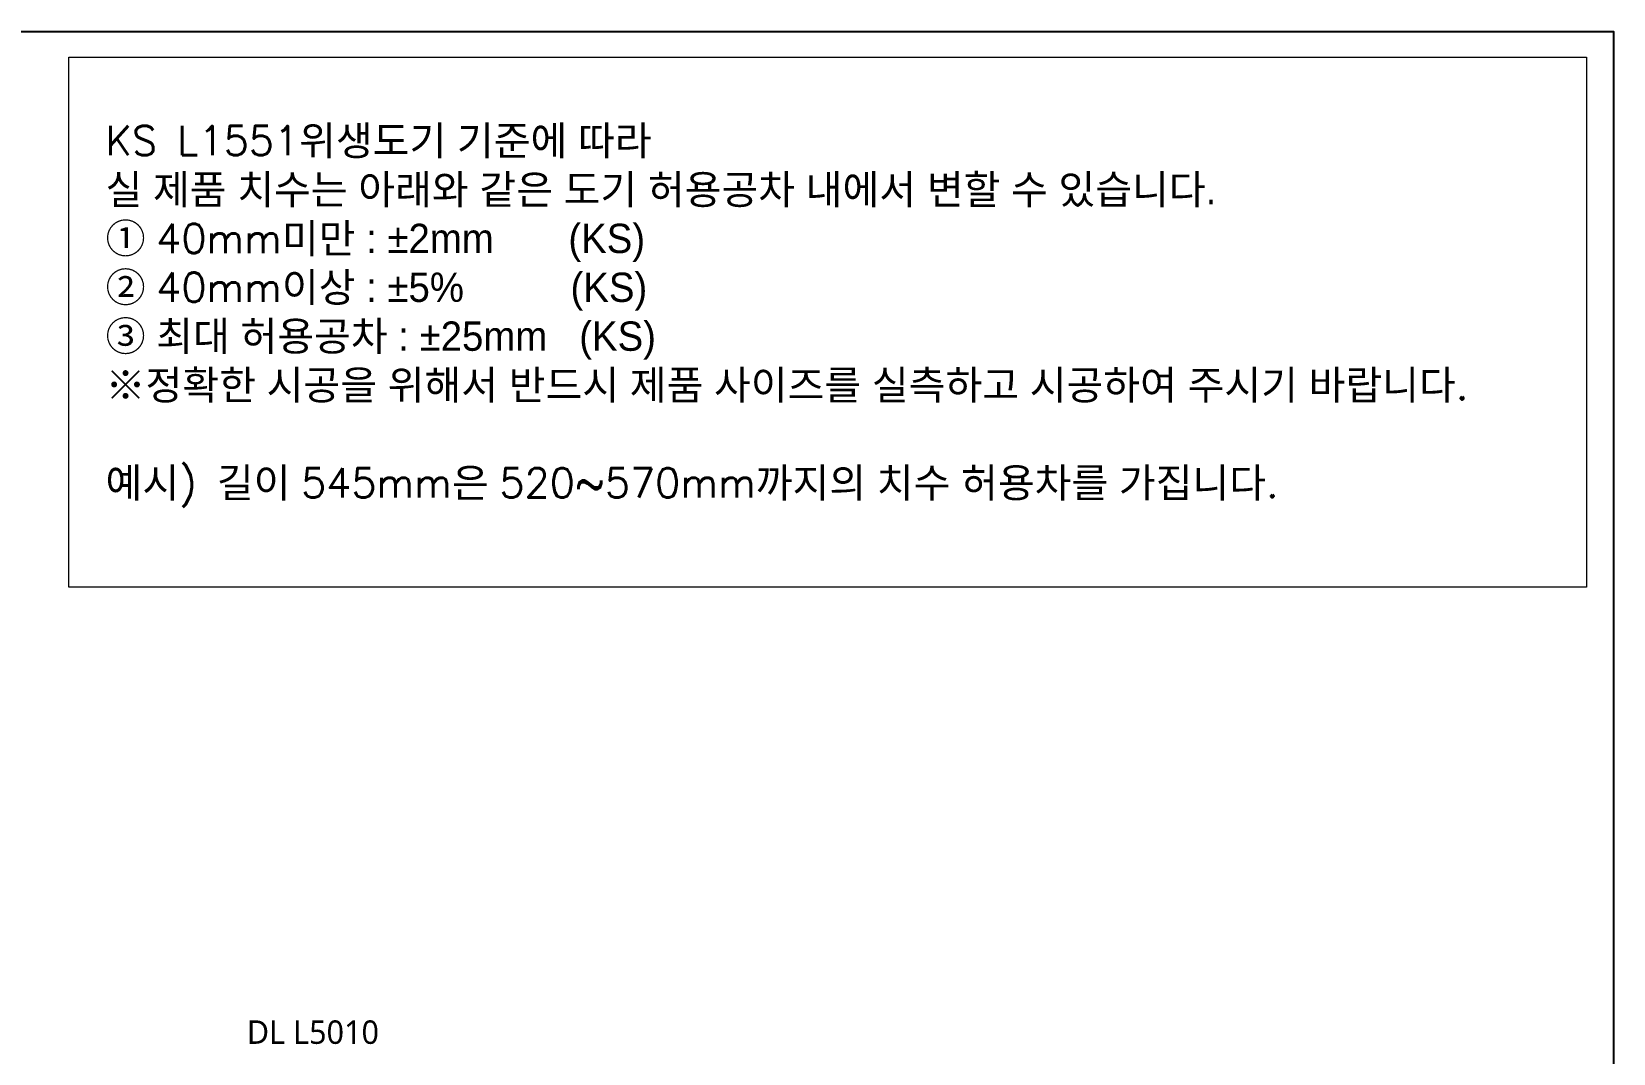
# Model space of a CAD drawing. Header units: millimetres. Extents: x 28 to 9741, y 28 to 4195.
# Drawn here: x 8393 to 9741, y 3324 to 4195 of the extents above; entities that cross this region are included whole.
import ezdxf
from ezdxf.lldxf.tags import DXFTag

# ---------------------------------------------------------------- set-up
doc = ezdxf.new("R2010")
doc.units = ezdxf.units.MM
doc.layers.add('1', color=7, linetype='CONTINUOUS')
doc.layers.add('5', color=5, linetype='PHANTOM')
doc.layers.add('2', color=2, linetype='HIDDEN', lineweight=9)
doc.layers.add('3', color=3, linetype='CONTINUOUS', lineweight=15)
doc.styles.add('ROMANS', font='romans', dxfattribs={"height": 10.144927})
tags = doc.linetypes.add('HIDDEN', pattern=[0.5, 0.25, -0.25]).pattern_tags.tags
tags[6:7] = [DXFTag(74, 4), DXFTag(75, 0), DXFTag(340, '0'), DXFTag(46, 0.0), DXFTag(50, 0.0), DXFTag(44, 0.0), DXFTag(45, 0.0)]
tags[4:5] = [DXFTag(74, 4), DXFTag(75, 0), DXFTag(340, '0'), DXFTag(46, 0.0), DXFTag(50, 0.0), DXFTag(44, 0.0), DXFTag(45, 0.0)]
tags = doc.linetypes.add('PHANTOM', pattern=[50.5, 18, -6.5, 6.5, -6.5, 6.5, -6.5]).pattern_tags.tags
tags[14:15] = [DXFTag(74, 4), DXFTag(75, 0), DXFTag(340, '0'), DXFTag(46, 0.0), DXFTag(50, 0.0), DXFTag(44, 0.0), DXFTag(45, 0.0)]
tags[12:13] = [DXFTag(74, 4), DXFTag(75, 0), DXFTag(340, '0'), DXFTag(46, 0.0), DXFTag(50, 0.0), DXFTag(44, 0.0), DXFTag(45, 0.0)]
tags[10:11] = [DXFTag(74, 4), DXFTag(75, 0), DXFTag(340, '0'), DXFTag(46, 0.0), DXFTag(50, 0.0), DXFTag(44, 0.0), DXFTag(45, 0.0)]
tags[8:9] = [DXFTag(74, 4), DXFTag(75, 0), DXFTag(340, '0'), DXFTag(46, 0.0), DXFTag(50, 0.0), DXFTag(44, 0.0), DXFTag(45, 0.0)]
tags[6:7] = [DXFTag(74, 4), DXFTag(75, 0), DXFTag(340, '0'), DXFTag(46, 0.0), DXFTag(50, 0.0), DXFTag(44, 0.0), DXFTag(45, 0.0)]
tags[4:5] = [DXFTag(74, 4), DXFTag(75, 0), DXFTag(340, '0'), DXFTag(46, 0.0), DXFTag(50, 0.0), DXFTag(44, 0.0), DXFTag(45, 0.0)]

msp = doc.modelspace()

# ---------------------------------------------------------------- linework, layer by layer
at = {"layer": '3', "linetype": 'HIDDEN'}
msp.add_lwpolyline([(8424.17522, 4173.51846), (9718.05178, 4173.51846), (9718.05178, 3721.67191), (8424.17522, 3721.67191)], close=True, dxfattribs=at)
at = {"layer": '5', "color": 212, "linetype": 'ByBlock'}
msp.add_lwpolyline([(6641.04311, 4195.30968), (9741.04311, 4195.30968), (9741.04311, 2040.05922), (6641.04311, 2040.05922)], close=True, dxfattribs=at)

# ---------------------------------------------------------------- texts
at = {"layer": '1', "color": 7, "insert": (8632.31999, 3341.95573), "char_height": 20, "attachment_point": 5}
msp.add_mtext('{\\fNanumGothic|b0|i0|c0|p50;DL L5010}', dxfattribs=at)
at = {"layer": '2', "color": 7, "insert": (8455.55178, 3952.30155), "char_height": 25, "attachment_point": 4, "style": 'ROMANS'}
msp.add_mtext('KS L1551{\\fGulim|b0|i0|c129|p50;위생도기 기준에 따라 \\P실 제품 치수는 아래와 같은 도기 허용공차 내에서 변할 수 있습니다. }\\P{\\fGulim|b0|i0|c129|p50;① }40mm{\\fGulim|b0|i0|c129|p50;미만 : ±2mm       (KS)} \\P{\\fGulim|b0|i0|c129|p50;② }40mm{\\fGulim|b0|i0|c129|p50;이상 : ±5%          (KS)}\\P{\\fGulim|b0|i0|c129|p50;③ 최대 허용공차 : ±25mm   (KS)}\\P{\\fGulim|b0|i0|c0|p50;※\\fGulim|b0|i0|c129|p50;정확한 시공을 위해서 반드시 제품 사이즈를 실측하고 시공하여 주시기 바랍니다}.\\P\\P{\\fGulim|b0|i0|c129|p50;예시}) {\\fGulim|b0|i0|c129|p50;길이 }545mm{\\fGulim|b0|i0|c129|p50;은 }520~570mm{\\fGulim|b0|i0|c129|p50;까지의 치수 허용차를 가집니다}.', dxfattribs=at)

doc.saveas('drawing.dxf')
